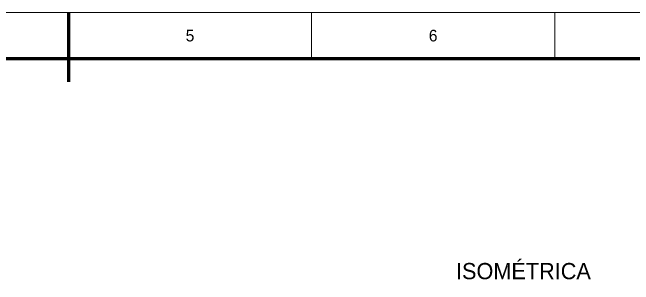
# Model space of a CAD drawing. Header units: millimetres. Extents: x 0 to 420, y 0 to 297.
# Drawn here: x 197.9 to 332, y 238.3 to 297 of the extents above; entities that cross this region are included whole.
import ezdxf
from ezdxf.enums import TextEntityAlignment as Align

# ---------------------------------------------------------------- set-up
doc = ezdxf.new("R2010")
doc.units = ezdxf.units.MM
for name, color, linetype, lineweight in [('FINA', 7, 'CONTINUOUS', 18), ('NORMA', 7, 'CONTINUOUS', 70), ('TEXTO', 7, 'CONTINUOUS', 25)]:
    doc.layers.add(name, color=color, linetype=linetype, lineweight=lineweight)

msp = doc.modelspace()

# ---------------------------------------------------------------- linework, layer by layer
at = {"layer": 'FINA'}
for p, q in [((210, 287), (210, 297)), ((262.5, 287), (262.5, 297)), ((315, 287), (315, 297))]:
    msp.add_line(p, q, dxfattribs=at)
msp.add_lwpolyline([(0, 0), (420, 0), (420, 297), (0, 297)], close=True, dxfattribs=at)
at = {"layer": 'NORMA'}
msp.add_line((210, 297), (210, 282), dxfattribs=at)
msp.add_lwpolyline([(20, 10), (410, 10), (410, 287), (20, 287)], close=True, dxfattribs=at)

# ---------------------------------------------------------------- texts
at = {"layer": 'TEXTO'}
for s, height, p in [('5', 2.5, (236.25, 292)), ('6', 2.5, (288.75, 292)), ('ISOMÉTRICA', 3.5, (308.25, 241.21))]:
    msp.add_text(s, height=height, dxfattribs=at).set_placement(p, align=Align.MIDDLE_CENTER)

doc.saveas('drawing.dxf')
